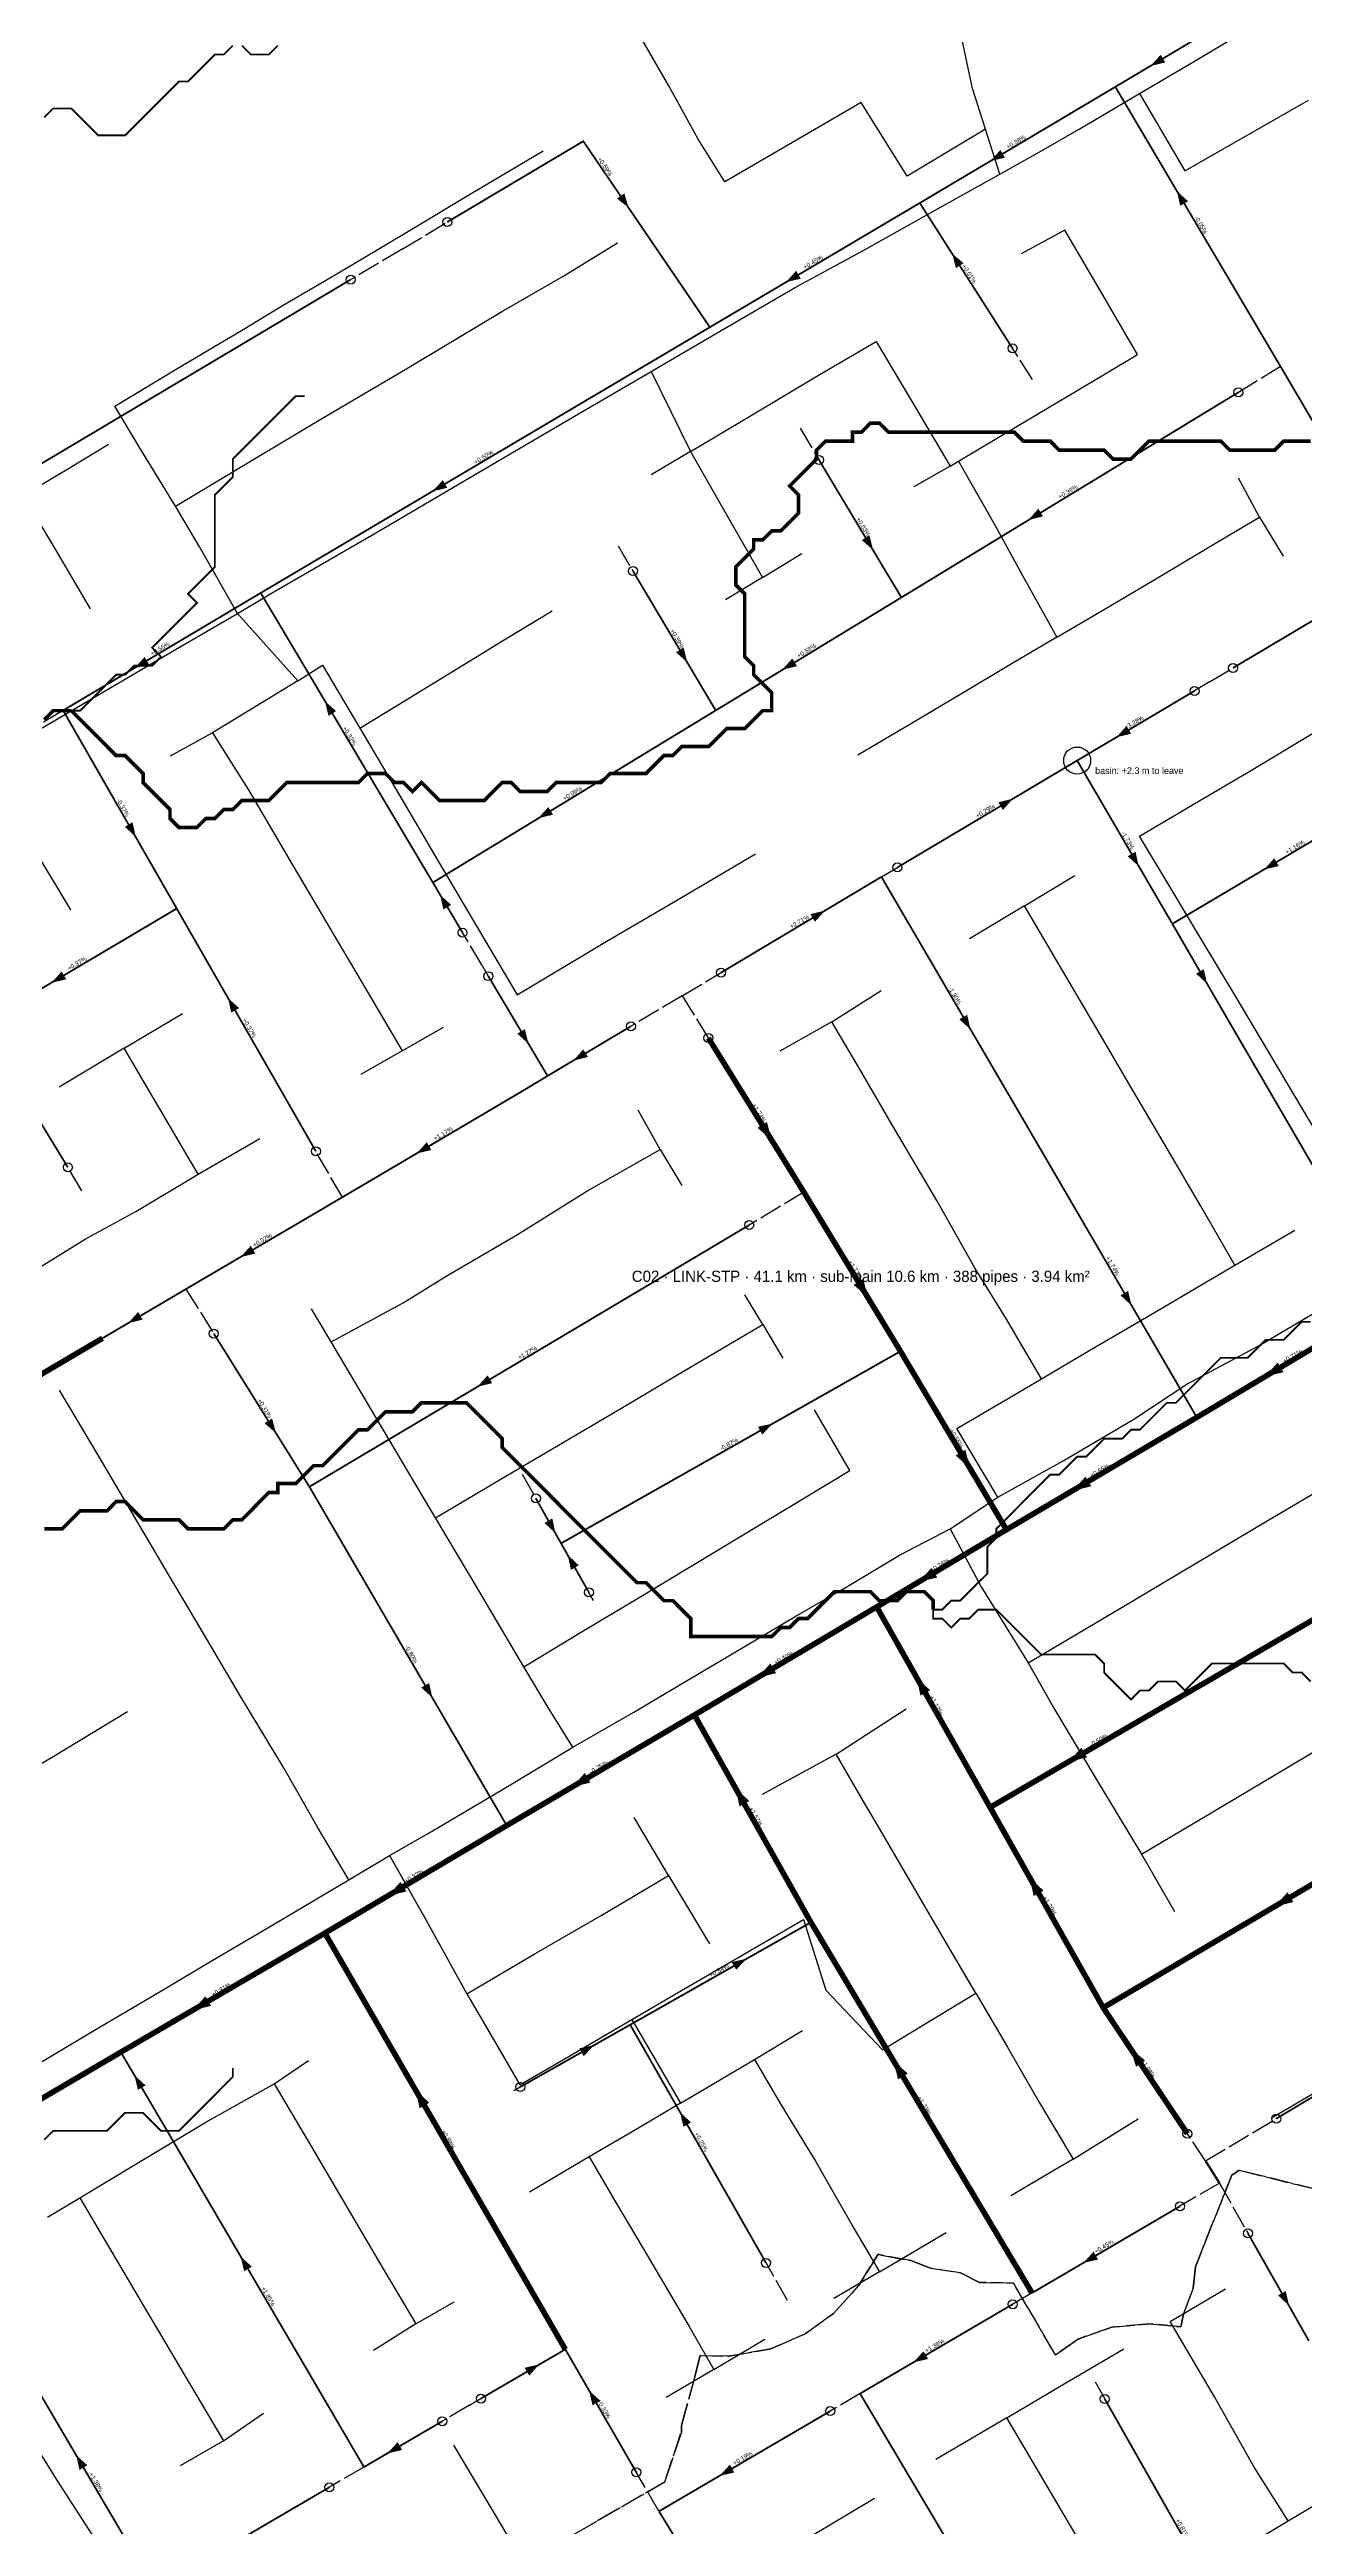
# Model space of a CAD drawing. Header units: metres. Extents: x 442821 to 452274, y 2561971 to 2571293.
# Drawn here: x 445674 to 446233, y 2566048 to 2567151 of the extents above; entities that cross this region are included whole.
import ezdxf
from ezdxf.enums import TextEntityAlignment as Align

# ---------------------------------------------------------------- set-up
doc = ezdxf.new("R2010")
doc.units = ezdxf.units.M
doc.header["$LTSCALE"] = 8
doc.linetypes.add('DASHDOT', pattern=[3.556, 2.54, -0.508, 0, -0.508])
doc.linetypes.add('DASHED', pattern=[1.524, 1.27, -0.254])
for name, color, linetype in [('A_ARROWS', 7, 'Continuous'), ('A_BASINS', 1, 'Continuous'), ('A_BUILT_2006', 252, 'Continuous'), ('A_CATCH_LABEL', 7, 'Continuous'), ('A_CATCHMENTS', 7, 'Continuous'), ('A_DROPPED', 1, 'Continuous'), ('A_GRADIENT', 8, 'Continuous'), ('A_HEAD_GAP', 8, 'Continuous'), ('A_HEADS', 8, 'Continuous'), ('A_STREAMS', 5, 'Continuous')]:
    doc.layers.add(name, color=color, linetype=linetype)

msp = doc.modelspace()

# ---------------------------------------------------------------- linework, layer by layer
at = {"layer": 'A_ARROWS', "color": 2}
for points in [[(446164.1, 2567143.3), (446168.6, 2567148.3), (446170.6, 2567144.9)], [(446092.7, 2567100.9), (446097.2, 2567105.9), (446099.2, 2567102.5)], [(445931.6, 2567080.2), (445926.4, 2567084.3), (445929.7, 2567086.6)], [(446175.8, 2567087.6), (446180.8, 2567083.1), (446177.3, 2567081.1)], [(446075.7, 2567059.8), (446080.8, 2567055.5), (446077.4, 2567053.3)], [(446001.7, 2567047.1), (446006.2, 2567052.1), (446008.3, 2567048.6)], [(445844.3, 2566954), (445848.8, 2566958.9), (445850.8, 2566955.5)], [(446109.7, 2566941.2), (446114.1, 2566946.2), (446116.2, 2566942.8)], [(446040.5, 2566927.8), (446035.5, 2566932.2), (446038.9, 2566934.3)], [(445957.7, 2566877.8), (445952.7, 2566882.3), (445956.1, 2566884.4)], [(445711.5, 2566875.2), (445716, 2566880.2), (445718, 2566876.8)], [(446000, 2566874.5), (446004.5, 2566879.5), (446006.6, 2566876.1)], [(445796.3, 2566860.5), (445801.3, 2566856.1), (445797.9, 2566854)], [(446148.9, 2566844.5), (446153.4, 2566849.5), (446155.4, 2566846)], [(446102.8, 2566817.1), (446098.3, 2566812.1), (446096.3, 2566815.5)], [(445712.1, 2566800), (445707.2, 2566804.6), (445710.6, 2566806.6)], [(445891.3, 2566808.4), (445895.8, 2566813.4), (445897.9, 2566810)], [(446158.8, 2566787), (446153.9, 2566791.5), (446157.4, 2566793.5)], [(446214.7, 2566785.6), (446219.2, 2566790.6), (446221.2, 2566787.1)], [(445847.6, 2566774.3), (445852.6, 2566769.8), (445849.1, 2566767.8)], [(446019.1, 2566767.3), (446014.6, 2566762.3), (446012.6, 2566765.7)], [(445674.6, 2566735.2), (445679, 2566740.2), (445681.1, 2566736.7)], [(446189.3, 2566734.7), (446184.4, 2566739.2), (446187.8, 2566741.2)], [(445753.1, 2566728.4), (445758.1, 2566723.9), (445754.6, 2566721.9)], [(446083.9, 2566714.4), (446078.9, 2566718.9), (446082.4, 2566720.9)], [(445887, 2566708), (445882, 2566712.5), (445885.4, 2566714.5)], [(445906.9, 2566700.5), (445911.4, 2566705.5), (445913.5, 2566702.1)], [(445995.3, 2566665.1), (445989, 2566670.6), (445993.2, 2566673.2)], [(445837.2, 2566659.2), (445841.7, 2566664.2), (445843.7, 2566660.7)], [(445758.8, 2566613.1), (445763.3, 2566618.1), (445765.3, 2566614.6)], [(446038.1, 2566595.2), (446031.8, 2566600.7), (446036.1, 2566603.3)], [(446155.6, 2566591.5), (446150.7, 2566596), (446154.1, 2566598)], [(445708.6, 2566583.6), (445713.1, 2566588.6), (445715.1, 2566585.2)], [(446215.1, 2566559.8), (446220.7, 2566566.1), (446223.3, 2566561.8)], [(445864.3, 2566555.4), (445868.8, 2566560.4), (445870.8, 2566556.9)], [(445774.5, 2566534.7), (445769.4, 2566539.1), (445772.8, 2566541.2)], [(445995.7, 2566538.9), (445991.1, 2566534), (445989.2, 2566537.5)], [(446083.6, 2566519.1), (446077.3, 2566524.7), (446081.6, 2566527.3)], [(446129.5, 2566509.1), (446135.1, 2566515.3), (446137.7, 2566511)], [(445899, 2566490.1), (445894.1, 2566494.7), (445897.6, 2566496.7)], [(445904.5, 2566480.4), (445909.4, 2566475.8), (445905.9, 2566473.8)], [(446060.9, 2566468.5), (446066.5, 2566474.7), (446069.1, 2566470.4)], [(445989.1, 2566425.9), (445994.7, 2566432.1), (445997.3, 2566427.8)], [(445844.2, 2566416.9), (445839.2, 2566421.4), (445842.7, 2566423.4)], [(446059.8, 2566425.9), (446065.9, 2566420.2), (446061.6, 2566417.8)], [(446127.6, 2566388.4), (446133.3, 2566394.6), (446135.8, 2566390.3)], [(445906.5, 2566377.2), (445912.1, 2566383.4), (445914.6, 2566379.1)], [(445979.2, 2566376.7), (445985.3, 2566370.9), (445981, 2566368.5)], [(445824.4, 2566328.7), (445830, 2566334.9), (445832.6, 2566330.6)], [(446110.3, 2566336.7), (446116.4, 2566331), (446112, 2566328.6)], [(446219.5, 2566324), (446225.1, 2566330.3), (446227.7, 2566325.9)], [(445984.1, 2566300.7), (445979.5, 2566295.8), (445977.5, 2566299.2)], [(445737.5, 2566277.8), (445743.1, 2566284), (445745.6, 2566279.7)], [(445916.2, 2566262.2), (445911.6, 2566257.3), (445909.6, 2566260.8)], [(446049.6, 2566255.2), (446055.9, 2566249.6), (446051.6, 2566247)], [(446155.2, 2566260.6), (446161.7, 2566255.4), (446157.6, 2566252.6)], [(445711.5, 2566248.8), (445716.4, 2566244.3), (445713, 2566242.3)], [(445836.6, 2566242.3), (445842.8, 2566236.6), (445838.5, 2566234.1)], [(445954.5, 2566232.4), (445959.4, 2566227.8), (445956, 2566225.9)], [(445758.8, 2566168.1), (445763.8, 2566163.6), (445760.3, 2566161.6)], [(446134.2, 2566165.3), (446138.7, 2566170.3), (446140.7, 2566166.8)], [(445891.8, 2566120.1), (445887.3, 2566115.1), (445885.3, 2566118.6)], [(445914, 2566108.4), (445919, 2566103.9), (445915.5, 2566101.9)], [(445685.5, 2566079.7), (445690.5, 2566075.2), (445687, 2566073.1)], [(445824.2, 2566080.5), (445828.7, 2566085.5), (445830.7, 2566082)]]:
    msp.add_solid(points, dxfattribs=at)
at = {"layer": 'A_ARROWS', "color": 1}
for points in [[(446225.8, 2566146.2), (446220.9, 2566150.8), (446224.3, 2566152.8)], [(446058.4, 2566121), (446062.9, 2566125.9), (446065, 2566122.5)], [(445972.2, 2566070.5), (445976.7, 2566075.5), (445978.7, 2566072)]]:
    msp.add_solid(points, dxfattribs=at)
at = {"layer": 'A_BASINS', "color": 1}
msp.add_circle((446131.4, 2566834.1), 6, dxfattribs=at)
at = {"layer": 'A_BUILT_2006', "color": 252}
for points in [[(446084.8, 2567133.3), (446076.1, 2567173.9)], [(445949.5, 2567134.5), (445934.6, 2567160.1)], [(446182.9, 2567145), (446203.8, 2567157.4)], [(446159.1, 2567131), (446182.9, 2567145)], [(445962.5, 2567110.7), (445949.5, 2567134.5)], [(446035.2, 2567127), (446004.6, 2567109.2)], [(446055.7, 2567094.3), (446035.2, 2567127)], [(446090.5, 2567115.2), (446084.8, 2567133.3)], [(446132.3, 2567115.2), (446159.1, 2567131)], [(446159.1, 2567131), (446179.4, 2567096.6)], [(446205.6, 2567111.6), (446234.4, 2567128.1)], [(446090.5, 2567115.2), (446055.7, 2567094.3)], [(446096.9, 2567095.2), (446090.5, 2567115.2)], [(446114.2, 2567104.8), (446132.3, 2567115.2)], [(445862.2, 2567086.9), (445893.5, 2567105.5)], [(445974.5, 2567091.7), (445962.5, 2567110.7)], [(446004.6, 2567109.2), (445974.5, 2567091.7)], [(446096.9, 2567095.2), (446114.2, 2567104.8)], [(446179.4, 2567096.6), (446205.6, 2567111.6)], [(446069.5, 2567079.9), (446096.9, 2567095.2)], [(445833.6, 2567069.8), (445862.2, 2567086.9)], [(445802.4, 2567051.2), (445833.6, 2567069.8)], [(446036.6, 2567061.5), (446069.5, 2567079.9)], [(446125.9, 2567070.2), (446106.4, 2567059.7)], [(446139.8, 2567046.5), (446125.9, 2567070.2)], [(445902.7, 2567049.9), (445926.7, 2567064.5)], [(446005.5, 2567044.6), (446036.6, 2567061.5)], [(445777.7, 2567036.8), (445802.4, 2567051.2)], [(445875.4, 2567034.1), (445902.7, 2567049.9)], [(445759.2, 2567025.5), (445777.7, 2567036.8)], [(445971.1, 2567024.5), (446005.5, 2567044.6)], [(446158.3, 2567014.9), (446139.8, 2567046.5)], [(445732.3, 2567009.6), (445759.2, 2567025.5)], [(445851.7, 2567019.9), (445875.4, 2567034.1)], [(445830.6, 2567007.3), (445851.7, 2567019.9)], [(445941.7, 2567007.3), (445971.1, 2567024.5)], [(446014.7, 2567004.7), (446041.8, 2567020.7)], [(446041.8, 2567020.7), (446057.6, 2566994.2)], [(446131.7, 2566999), (446158.3, 2567014.9)], [(445702.7, 2566991.9), (445732.3, 2567009.6)], [(445796, 2566987), (445830.6, 2567007.3)], [(445909.3, 2566988.4), (445941.7, 2567007.3)], [(445941.7, 2567007.3), (445959.1, 2566971.6)], [(445986.6, 2566988), (446014.7, 2567004.7)], [(446057.6, 2566994.2), (446074.8, 2566965.2)], [(446104.7, 2566983), (446131.7, 2566999)], [(445713.5, 2566973.8), (445702.7, 2566991.9)], [(445767.6, 2566970), (445796, 2566987)], [(445883.5, 2566973.3), (445909.3, 2566988.4)], [(445959.1, 2566971.6), (445986.6, 2566988)], [(446078.6, 2566967.4), (446104.7, 2566983)], [(445683.5, 2566965), (445699.9, 2566974.9)], [(445729.7, 2566947.4), (445713.5, 2566973.8)], [(445729.7, 2566947.4), (445767.6, 2566970)], [(445851, 2566954.3), (445883.5, 2566973.3)], [(445959.1, 2566971.6), (445941.6, 2566961.3)], [(445959.1, 2566971.6), (445974.3, 2566945.1)], [(445661.9, 2566952.1), (445683.5, 2566965)], [(446074.8, 2566965.2), (446058.7, 2566955.9)], [(446074.8, 2566965.2), (446078.6, 2566967.4)], [(446078.6, 2566967.4), (446095, 2566938.4)], [(446212.6, 2566942.4), (446203.3, 2566959.8)], [(445661.9, 2566952.1), (445676.7, 2566927.2)], [(445820, 2566936.1), (445851, 2566954.3)], [(445740.3, 2566929.6), (445729.7, 2566947.4)], [(445974.3, 2566945.1), (445991.2, 2566915.6)], [(446095, 2566938.4), (446107.1, 2566916.5)], [(446193.8, 2566931.3), (446212.6, 2566942.4)], [(446212.6, 2566942.4), (446223.2, 2566925.1)], [(445676.7, 2566927.2), (445691.8, 2566901.7)], [(445757.4, 2566899.6), (445740.3, 2566929.6)], [(445788.7, 2566917.9), (445820, 2566936.1)], [(445991.2, 2566915.6), (446008.8, 2566926.3)], [(446170.4, 2566917.4), (446193.8, 2566931.3)], [(445772.5, 2566908.6), (445788.7, 2566917.9)], [(445991.2, 2566915.6), (445974.7, 2566905.6)], [(446107.1, 2566916.5), (446122.4, 2566889)], [(446145.6, 2566902.7), (446170.4, 2566917.4)], [(445757.4, 2566899.6), (445772.5, 2566908.6)], [(445731.6, 2566884.5), (445757.4, 2566899.6)], [(445757.4, 2566899.6), (445784.3, 2566869.6)], [(445875.4, 2566887.4), (445897.6, 2566900.8)], [(446122.4, 2566889), (446145.6, 2566902.7)], [(445700.2, 2566866.1), (445731.6, 2566884.5)], [(445844.7, 2566868.5), (445875.4, 2566887.4)], [(446122.4, 2566889), (446102.5, 2566877.3)], [(445784.3, 2566869.6), (445795.3, 2566876.6)], [(445795.3, 2566876.6), (445811.9, 2566848.5)], [(446102.5, 2566877.3), (446080.6, 2566864.2)], [(445669.6, 2566848.2), (445700.2, 2566866.1)], [(445784.3, 2566869.6), (445746.2, 2566846.4)], [(445811.9, 2566848.5), (445844.7, 2566868.5)], [(446080.6, 2566864.2), (446056.9, 2566850.2)], [(446056.9, 2566850.2), (446033.7, 2566836.5)], [(445746.2, 2566846.4), (445727.4, 2566836)], [(445746.2, 2566846.4), (445762.4, 2566820.7)], [(445811.9, 2566848.5), (445829.7, 2566818.4)], [(446207.5, 2566828.9), (446237.7, 2566847)], [(446183.5, 2566814.8), (446207.5, 2566828.9)], [(445762.4, 2566820.7), (445780.6, 2566789.9)], [(445829.7, 2566818.4), (445847.2, 2566788.6)], [(446159.2, 2566800.5), (446183.5, 2566814.8)], [(446172.8, 2566777.7), (446159.2, 2566800.5)], [(445669.8, 2566789.6), (445683, 2566767.7)], [(445780.6, 2566789.9), (445798.5, 2566759.5)], [(445847.2, 2566788.6), (445867.5, 2566754.1)], [(445955.2, 2566773.1), (445988.1, 2566792.5)], [(446107.9, 2566769.4), (446130.3, 2566782.9)], [(445920.8, 2566753.1), (445955.2, 2566773.1)], [(446186, 2566755.6), (446172.8, 2566777.7)], [(446107.9, 2566769.4), (446083.5, 2566754.7)], [(446124.9, 2566740.6), (446107.9, 2566769.4)], [(445798.5, 2566759.5), (445814, 2566733.3)], [(445867.5, 2566754.1), (445881.9, 2566729.8)], [(445881.9, 2566729.8), (445920.8, 2566753.1)], [(446202.2, 2566728.7), (446186, 2566755.6)], [(446141.6, 2566712.2), (446124.9, 2566740.6)], [(445814, 2566733.3), (445830.7, 2566704.9)], [(446022.1, 2566717.8), (446044.1, 2566731.7)], [(446221.6, 2566696.2), (446202.2, 2566728.7)], [(445706.9, 2566706), (445732.8, 2566721.5)], [(446022.1, 2566717.8), (445998.9, 2566704.7)], [(446035.2, 2566695.6), (446022.1, 2566717.8)], [(445706.9, 2566706), (445678, 2566688.7)], [(445720, 2566683.8), (445706.9, 2566706)], [(445830.7, 2566704.9), (445849.1, 2566715.4)], [(446156.5, 2566686.8), (446141.6, 2566712.2)], [(445830.7, 2566704.9), (445812.3, 2566694.3)], [(446048.6, 2566672.7), (446035.2, 2566695.6)], [(446238.7, 2566667.3), (446221.6, 2566696.2)], [(445739.8, 2566649.9), (445720, 2566683.8)], [(446171.6, 2566661.1), (446156.5, 2566686.8)], [(445945.6, 2566660.9), (445935.8, 2566678.4)], [(446068.9, 2566638.3), (446048.6, 2566672.7)], [(445739.8, 2566649.9), (445767.3, 2566665.9)], [(445913, 2566642.4), (445945.6, 2566660.9)], [(445945.6, 2566660.9), (445955.3, 2566644.9)], [(446186.5, 2566635.7), (446171.6, 2566661.1)], [(445712.1, 2566633.3), (445739.8, 2566649.9)], [(445882.1, 2566623.1), (445913, 2566642.4)], [(445689.2, 2566620.9), (445712.1, 2566633.3)], [(446086, 2566607.9), (446068.9, 2566638.3)], [(446201.7, 2566609.5), (446186.5, 2566635.7)], [(445656.7, 2566600.7), (445689.2, 2566620.9)], [(445850.3, 2566604.6), (445882.1, 2566623.1)], [(446201.7, 2566609.5), (446228.3, 2566625.1)], [(446099.5, 2566586.2), (446086, 2566607.9)], [(446184.7, 2566599.5), (446201.7, 2566609.5)], [(445831.2, 2566592.7), (445850.3, 2566604.6)], [(445991.4, 2566583.1), (445983.3, 2566596.2)], [(446164.1, 2566587.4), (446184.7, 2566599.5)], [(445799.1, 2566575.3), (445790.4, 2566590)], [(445799.1, 2566575.3), (445831.2, 2566592.7)], [(446115.5, 2566558.9), (446099.5, 2566586.2)], [(446136.3, 2566571.1), (446164.1, 2566587.4)], [(446212.7, 2566573.8), (446244.9, 2566592.8)], [(445816.8, 2566545.5), (445799.1, 2566575.3)], [(445952.4, 2566560.1), (445976.2, 2566574.2)], [(445976.2, 2566574.2), (445991.4, 2566583.1)], [(445991.4, 2566583.1), (446000.3, 2566568.1)], [(446180.3, 2566556.4), (446212.7, 2566573.8)], [(446115.5, 2566558.9), (446136.3, 2566571.1)], [(445695.7, 2566524.1), (445678.1, 2566553.8)], [(445928.1, 2566545.7), (445952.4, 2566560.1)], [(446097.9, 2566548.5), (446115.5, 2566558.9)], [(446156.6, 2566540.9), (446180.3, 2566556.4)], [(445830.9, 2566521.7), (445816.8, 2566545.5)], [(445900.3, 2566529.3), (445928.1, 2566545.7)], [(446030.2, 2566518), (446014.4, 2566545.1)], [(446077.8, 2566536.7), (446097.9, 2566548.5)], [(446125.1, 2566522.4), (446156.6, 2566540.9)], [(445871.9, 2566512.5), (445900.3, 2566529.3)], [(446096, 2566506.1), (446077.8, 2566536.7)], [(445711.1, 2566498.1), (445695.7, 2566524.1)], [(445845.6, 2566496.9), (445830.9, 2566521.7)], [(446002.8, 2566501.5), (446030.2, 2566518)], [(446096, 2566506.1), (446125.1, 2566522.4)], [(445845.6, 2566496.9), (445871.9, 2566512.5)], [(446216, 2566495.6), (446246.7, 2566513.8)], [(445726.6, 2566471.8), (445711.1, 2566498.1)], [(445864.8, 2566464.6), (445845.6, 2566496.9)], [(445971, 2566482.4), (446002.8, 2566501.5)], [(446074.8, 2566492.1), (446096, 2566506.1)], [(446052.2, 2566480.3), (446074.8, 2566492.1)], [(446074.8, 2566492.1), (446088.7, 2566466.3)], [(446183.4, 2566476.2), (446216, 2566495.6)], [(445937.8, 2566462.4), (445971, 2566482.4)], [(446026.3, 2566464.8), (446052.2, 2566480.3)], [(446156.9, 2566460.5), (446183.4, 2566476.2)], [(445738.8, 2566451.2), (445726.6, 2566471.8)], [(445884.9, 2566430.7), (445864.8, 2566464.6)], [(446005.8, 2566453), (446026.3, 2566464.8)], [(446088.7, 2566466.3), (446109.6, 2566432.4)], [(445910.2, 2566445.9), (445937.8, 2566462.4)], [(445984.3, 2566440.3), (446005.8, 2566453)], [(446134.6, 2566447.2), (446156.9, 2566460.5)], [(445758.8, 2566417.3), (445738.8, 2566451.2)], [(445884.9, 2566430.7), (445910.2, 2566445.9)], [(446109.6, 2566432.4), (446134.6, 2566447.2)], [(445896.2, 2566411.8), (445884.9, 2566430.7)], [(445959.2, 2566425.4), (445984.3, 2566440.3)], [(446109.6, 2566432.4), (446121.4, 2566411.5)], [(445933.9, 2566410.5), (445959.2, 2566425.4)], [(445675.2, 2566390.7), (445708.4, 2566410.7)], [(445778.2, 2566385.4), (445758.8, 2566417.3)], [(445906.7, 2566394.9), (445896.2, 2566411.8)], [(445906.7, 2566394.9), (445933.9, 2566410.5)], [(446024, 2566391.8), (446055.3, 2566412)], [(446121.4, 2566411.5), (446139.7, 2566380.9)], [(446220.1, 2566382.9), (446253.5, 2566402.8)], [(445642, 2566371.1), (445675.2, 2566390.7)], [(445875.4, 2566376.1), (445906.7, 2566394.9)], [(446024, 2566391.8), (445991.1, 2566373.8)], [(446035.1, 2566372.7), (446024, 2566391.8)], [(445792.8, 2566359.6), (445778.2, 2566385.4)], [(445842, 2566356.3), (445875.4, 2566376.1)], [(446139.7, 2566380.9), (446160, 2566347.2)], [(446191.9, 2566366.1), (446220.1, 2566382.9)], [(445949.4, 2566337.8), (445934, 2566363.5)], [(446044.8, 2566356.2), (446035.1, 2566372.7)], [(446160, 2566347.2), (446191.9, 2566366.1)], [(445806.9, 2566335.8), (445792.8, 2566359.6)], [(445825.1, 2566346.6), (445842, 2566356.3)], [(446059, 2566331.9), (446044.8, 2566356.2)], [(445806.9, 2566335.8), (445825.1, 2566346.6)], [(445825.1, 2566346.6), (445840.8, 2566318.9)], [(446160, 2566347.2), (446174.8, 2566321.7)], [(445775.6, 2566317.3), (445806.9, 2566335.8)], [(445919.4, 2566320), (445949.4, 2566337.8)], [(445949.4, 2566337.8), (445967.6, 2566307.3)], [(446070.4, 2566312.4), (446059, 2566331.9)], [(445890.2, 2566303.1), (445919.4, 2566320)], [(445745.3, 2566299.4), (445775.6, 2566317.3)], [(445840.8, 2566318.9), (445859.5, 2566285.1)], [(445984.3, 2566303.5), (446009.5, 2566318.1)], [(446009.5, 2566318.1), (446019.5, 2566286.7)], [(446086.3, 2566285.4), (446070.4, 2566312.4)], [(445718.1, 2566283.3), (445745.3, 2566299.4)], [(445859.5, 2566285.1), (445890.2, 2566303.1)], [(445962.3, 2566290.7), (445984.3, 2566303.5)], [(445933, 2566273.6), (445962.3, 2566290.7)], [(446019.5, 2566286.7), (446044.7, 2566260.2)], [(445694.4, 2566269.4), (445718.1, 2566283.3)], [(445859.5, 2566285.1), (445870.8, 2566265.7)], [(446061.5, 2566270.4), (446086.3, 2566285.4)], [(446086.3, 2566285.4), (446100.4, 2566261.3)], [(445670.4, 2566255), (445694.4, 2566269.4)], [(445870.8, 2566265.7), (445883.1, 2566244.6)], [(445904.4, 2566256.8), (445933, 2566273.6)], [(445933, 2566273.6), (445944, 2566254.8)], [(445987.6, 2566255.9), (446009.1, 2566268.7)], [(446044.7, 2566260.2), (446061.5, 2566270.4)], [(445773.7, 2566245), (445789, 2566255.4)], [(445883.1, 2566244.6), (445904.4, 2566256.8)], [(445944, 2566254.8), (445954.7, 2566236.4)], [(445954.7, 2566236.4), (445987.6, 2566255.9)], [(445987.6, 2566255.9), (445999.9, 2566235.1)], [(446100.4, 2566261.3), (446114.6, 2566236.5)], [(445743.2, 2566227.9), (445773.7, 2566245)], [(445773.7, 2566245), (445788.4, 2566220.2)], [(446251.6, 2566249.5), (446218.3, 2566229.9)], [(445954.7, 2566236.4), (445933.2, 2566223.7)], [(445999.9, 2566235.1), (446014.8, 2566210.5)], [(446114.6, 2566236.5), (446129.6, 2566211.4)], [(445713.3, 2566210), (445743.2, 2566227.9)], [(445788.4, 2566220.2), (445803.9, 2566193.9)], [(445933.2, 2566223.7), (445914, 2566212.5)], [(446129.6, 2566211.4), (446158.5, 2566229.4)], [(445687.1, 2566194.2), (445713.3, 2566210)], [(445914, 2566212.5), (445887.5, 2566196.7)], [(445914, 2566212.5), (445926.4, 2566191.5)], [(446014.8, 2566210.5), (446032.1, 2566180.4)], [(446129.6, 2566211.4), (446101.9, 2566195.2)], [(445672.7, 2566185.6), (445687.1, 2566194.2)], [(445687.1, 2566194.2), (445702.9, 2566167.6)], [(445803.9, 2566193.9), (445819.9, 2566166.7)], [(445926.4, 2566191.5), (445940.4, 2566167.7)], [(446032.1, 2566180.4), (446043.4, 2566161.3)], [(446043.4, 2566161.3), (446073, 2566178.8)], [(445702.9, 2566167.6), (445720.3, 2566138.2)], [(445819.9, 2566166.7), (445836.8, 2566138.1)], [(445940.4, 2566167.7), (445958.5, 2566136.9)], [(446043.4, 2566161.3), (446023, 2566149.4)], [(445836.8, 2566138.1), (445853.9, 2566147.9)], [(446172.8, 2566139.2), (446197.5, 2566153.8)], [(445720.3, 2566138.2), (445736.4, 2566110.9)], [(445836.8, 2566138.1), (445817.9, 2566126.3)], [(445958.5, 2566136.9), (445969.6, 2566117.9)], [(446192.6, 2566105.6), (446172.8, 2566139.2)], [(445969.6, 2566117.9), (445992.3, 2566131.3)], [(446123.8, 2566110.4), (446152.2, 2566127.1)], [(445736.4, 2566110.9), (445751.1, 2566086.1)], [(445969.6, 2566117.9), (445948.3, 2566105.4)], [(446100, 2566096.3), (446123.8, 2566110.4)], [(445655.9, 2566102.4), (445676.6, 2566069)], [(446210.3, 2566074.4), (446192.6, 2566105.6)], [(445751.1, 2566086.1), (445768.9, 2566098.4)], [(446100, 2566096.3), (446068.4, 2566077.7)], [(446113.1, 2566074.2), (446100, 2566096.3)], [(445751.1, 2566086.1), (445731.9, 2566074.9)], [(445871.2, 2566054.8), (445853.8, 2566084.1)], [(445676.6, 2566069), (445698.4, 2566035.1)], [(446133.3, 2566039.9), (446113.1, 2566074.2)], [(446225.4, 2566050.4), (446210.3, 2566074.4)], [(446225.4, 2566050.4), (446251.6, 2566066)], [(445888.6, 2566025.5), (445871.2, 2566054.8)], [(446014.2, 2566044.5), (446041.1, 2566060.5)], [(446211, 2566041.9), (446225.4, 2566050.4)]]:
    msp.add_lwpolyline(points, dxfattribs=at)
at = {"layer": 'A_CATCHMENTS', "color": 2, "linetype": 'DASHED'}
msp.add_lwpolyline([(446250.9, 2566194.8), (446203.6, 2566206.5), (446200.3, 2566204.4), (446184.1, 2566163.6), (446183.1, 2566154), (446178.7, 2566142.5), (446177.6, 2566136.8), (446163.5, 2566138.2), (446146.8, 2566136.6), (446132.1, 2566131.5), (446121.7, 2566124.3), (446103, 2566156.3), (446087.9, 2566156.6), (446079.5, 2566160.9), (446066, 2566162.9), (446057.3, 2566166.3), (446044.3, 2566168.7), (446042.7, 2566169.2), (446034, 2566155), (446022.9, 2566142.8), (446010.2, 2566133.7), (445994.9, 2566127), (445976.3, 2566123.7), (445963.5, 2566124), (445961.1, 2566114.7), (445961.1, 2566114.5), (445955.1, 2566092.9), (445955.1, 2566090), (445947.7, 2566067.8), (445877, 2566026.9)], dxfattribs=at)
at = {"layer": 'A_CATCHMENTS', "color": 1, "linetype": 'DASHED'}
msp.add_lwpolyline([(445877, 2566026.9), (445947.7, 2566067.8), (445955.1, 2566090), (445955.1, 2566092.9), (445961.1, 2566114.5), (445961.1, 2566114.7), (445963.5, 2566124), (445976.3, 2566123.7), (445994.9, 2566127), (446010.2, 2566133.7), (446022.9, 2566142.8), (446034, 2566155), (446042.7, 2566169.2), (446044.3, 2566168.7), (446057.3, 2566166.3), (446066, 2566162.9), (446079.5, 2566160.9), (446087.9, 2566156.6), (446103, 2566156.3), (446121.7, 2566124.3), (446132.1, 2566131.5), (446146.8, 2566136.6), (446163.5, 2566138.2), (446177.6, 2566136.8), (446178.7, 2566142.5), (446183.1, 2566154), (446184.1, 2566163.6), (446200.3, 2566204.4), (446203.6, 2566206.5), (446250.9, 2566194.8)], dxfattribs=at)
at = {"layer": 'A_DROPPED', "color": 1, "const_width": 1}
msp.add_lwpolyline([(446188.6, 2566210.7), (446194.8, 2566200.8)], dxfattribs=at)
at = {"layer": 'A_HEAD_GAP', "color": 8, "linetype": 'DASHED'}
for points in [[(445830.7, 2567061.8), (445850.8, 2567073.8)], [(445830.7, 2567061.8), (445807.8, 2567048.2)], [(446111.5, 2567003.7), (446102.6, 2567017.6)], [(446222, 2567009.5), (446203.2, 2566998)], [(446008, 2566982), (446016.4, 2566967.9)], [(445926.9, 2566929.7), (445933.5, 2566918.5)], [(446190.6, 2566869.3), (446200.8, 2566875.3)], [(446190.6, 2566869.3), (446183.7, 2566865.1)], [(445679.7, 2566856.4), (445657.4, 2566843.1)], [(446044.2, 2566782.3), (446051.3, 2566786.5)], [(445866.3, 2566742.9), (445857.6, 2566757.5)], [(445866.3, 2566742.9), (445869.1, 2566738.1)], [(445955.4, 2566729.4), (445972.8, 2566739.7)], [(445955.4, 2566729.4), (445932.6, 2566715.8)], [(445955.4, 2566729.4), (445967.1, 2566710.6)], [(445688.1, 2566642.6), (445681.8, 2566653)], [(445804.1, 2566639.7), (445792.3, 2566660.1)], [(446009.7, 2566641.9), (445985.3, 2566627.3)], [(445734.4, 2566598.8), (445746.8, 2566579)], [(445884.2, 2566516.4), (445890.3, 2566505.6)], [(445916, 2566460.1), (445913.9, 2566463.8)], [(445880.5, 2566242), (445883.3, 2566243.6)], [(446188.6, 2566210.7), (446180.5, 2566222.8)], [(446188.6, 2566210.7), (446220.1, 2566229.5)], [(446194.8, 2566200.8), (446177.2, 2566190.5)], [(446194.8, 2566200.8), (446207.5, 2566178.4)], [(446002.3, 2566148.6), (445992.8, 2566165.3)], [(446111.3, 2566151.9), (446102.7, 2566146.9)], [(446139.4, 2566112.3), (446143.7, 2566104.7)], [(445860.7, 2566101.9), (445848.6, 2566094.8)], [(445860.7, 2566101.9), (445865.8, 2566104.9)], [(446034.7, 2566107.1), (446021.4, 2566099.3)], [(445813.7, 2566074.4), (445798.3, 2566065.4)], [(445945.1, 2566054.7), (445935, 2566072.1)]]:
    msp.add_lwpolyline(points, dxfattribs=at)
at = {"layer": 'A_HEADS', "color": 2}
for centre in [(445850.8, 2567073.8), (445807.8, 2567048.2), (446102.6, 2567017.6), (446203.2, 2566998), (446016.4, 2566967.9), (445933.5, 2566918.5), (446200.8, 2566875.3), (446183.7, 2566865.1), (446051.3, 2566786.5), (445857.6, 2566757.5), (445869.1, 2566738.1), (445972.8, 2566739.7), (445932.6, 2566715.8), (445967.1, 2566710.6), (445792.3, 2566660.1), (445681.8, 2566653), (445985.3, 2566627.3), (445746.8, 2566579), (445890.3, 2566505.6), (445913.9, 2566463.8), (445883.3, 2566243.6), (446220.1, 2566229.5), (446180.5, 2566222.8), (446177.2, 2566190.5), (445992.8, 2566165.3), (445865.8, 2566104.9), (445848.6, 2566094.8), (445798.3, 2566065.4), (445935, 2566072.1)]:
    msp.add_circle(centre, 2, dxfattribs=at)
at = {"layer": 'A_HEADS', "color": 1}
for centre in [(446207.5, 2566178.4), (446102.7, 2566146.9), (446021.4, 2566099.3), (446143.7, 2566104.7)]:
    msp.add_circle(centre, 2, dxfattribs=at)
at = {"layer": 'A_SECONDARY_HEADER', "color": 2, "const_width": 2.5}
for points in [[(445967.1, 2566710.6), (446009.7, 2566641.9)], [(446009.7, 2566641.9), (446052.7, 2566571.1)], [(445697.2, 2566576.9), (445635.2, 2566540.4)], [(446052.7, 2566571.1), (446099.9, 2566491.7)], [(446439.4, 2566569.5), (446191.1, 2566425.2)], [(446184.7, 2566541.7), (446099.9, 2566491.7)], [(446092.6, 2566368.1), (446042.1, 2566457.3)], [(446012.8, 2566316.9), (445960.9, 2566409.2)], [(446143, 2566278.9), (446092.6, 2566368.1)], [(445796.3, 2566312.1), (445705.4, 2566259.1)], [(445903.4, 2566126.8), (445796.3, 2566312.1)], [(446111.3, 2566151.9), (446012.8, 2566316.9)], [(446180.5, 2566222.8), (446143, 2566278.9)], [(445705.4, 2566259.1), (445612.3, 2566204.5)]]:
    msp.add_lwpolyline(points, dxfattribs=at)
at = {"layer": 'A_SECONDARY_HEADER', "color": 2, "linetype": 'DASHED', "const_width": 2.5}
for points in [[(446271.5, 2566593.5), (446184.7, 2566541.7)], [(446099.9, 2566491.7), (446042.1, 2566457.3)], [(446042.1, 2566457.3), (445960.9, 2566409.2)], [(445877.3, 2566360), (445796.3, 2566312.1)]]:
    msp.add_lwpolyline(points, dxfattribs=at)
at = {"layer": 'A_SECONDARY_HEADER', "color": 2, "linetype": 'DASHDOT', "const_width": 2.5}
for points in [[(446191.1, 2566425.2), (446092.6, 2566368.1)], [(445960.9, 2566409.2), (445877.3, 2566360)], [(446345.1, 2566398.1), (446143, 2566278.9)]]:
    msp.add_lwpolyline(points, dxfattribs=at)
at = {"layer": 'A_SECONDARY_MAIN', "color": 2, "const_width": 0.8}
for points in [[(446196.2, 2567162.4), (446148.4, 2567134)], [(445850.8, 2567073.8), (445911.4, 2567109.8), (445967.8, 2567027)], [(445767.7, 2566908.7), (445679.7, 2566856.4)], [(446053.1, 2566906.7), (445970.4, 2566856.4)], [(446183.7, 2566865.1), (446131.4, 2566834.1)], [(446284.7, 2566827.1), (446173.8, 2566761.4)], [(445869.1, 2566738.1), (445895.5, 2566693.7)], [(445681.8, 2566653), (445643.1, 2566716.6)], [(446196.3, 2566722.6), (446271.5, 2566593.5)], [(445895.5, 2566693.7), (445885.7, 2566687.8), (445874.7, 2566681.3), (445804.1, 2566639.7)], [(446107, 2566674.9), (446184.7, 2566541.7)], [(445913.9, 2566463.8), (445901.5, 2566485.6)], [(445932.3, 2566271.3), (446012.8, 2566316.9)], [(445813.7, 2566074.4), (445725.6, 2566224.8)], [(445865.8, 2566104.9), (445903.4, 2566126.8)], [(445720.6, 2566020), (445665.5, 2566113.7)]]:
    msp.add_lwpolyline(points, dxfattribs=at)
at = {"layer": 'A_SECONDARY_MAIN', "color": 2, "linetype": 'DASHED', "const_width": 0.8}
for points in [[(446148.4, 2567134), (446061.3, 2567082.3)], [(446222, 2567009.5), (446148.4, 2567134)], [(446061.3, 2567082.3), (445967.8, 2567027)], [(446102.6, 2567017.6), (446061.3, 2567082.3)], [(445967.8, 2567027), (445767.7, 2566908.7)], [(446275.1, 2566919.4), (446222, 2567009.5)], [(446016.4, 2566967.9), (446053.1, 2566906.7)], [(445933.5, 2566918.5), (445970.4, 2566856.4)], [(445844.4, 2566779.8), (445767.7, 2566908.7)], [(445970.4, 2566856.4), (445844.4, 2566779.8)], [(445730.3, 2566768.2), (445643.1, 2566716.6)], [(445804.1, 2566639.7), (445734.4, 2566598.8)], [(445890.3, 2566505.6), (445901.5, 2566485.6)], [(445992.8, 2566165.3), (445932.3, 2566271.3)]]:
    msp.add_lwpolyline(points, dxfattribs=at)
at = {"layer": 'A_SECONDARY_MAIN', "color": 2, "linetype": 'DASHDOT', "const_width": 0.8}
for points in [[(445679.7, 2566856.4), (445730.3, 2566768.2)], [(446131.4, 2566834.1), (446173.8, 2566761.4)], [(446044.2, 2566782.3), (446107, 2566674.9)], [(446173.8, 2566761.4), (446196.3, 2566722.6)], [(445734.4, 2566598.8), (445697.2, 2566576.9)], [(445901.5, 2566485.6), (446052.7, 2566571.1)], [(445789.4, 2566510.8), (445877.3, 2566360)], [(445883.3, 2566243.6), (445932.3, 2566271.3)], [(445725.6, 2566224.8), (445705.4, 2566259.1)]]:
    msp.add_lwpolyline(points, dxfattribs=at)
at = {"layer": 'A_SECONDARY_MAIN', "color": 1, "const_width": 0.8}
for points in [[(446207.5, 2566178.4), (446234.6, 2566130.6)], [(446034.7, 2566107.1), (446133, 2565941.4)], [(446143.7, 2566104.7), (446210, 2565987.9)], [(445945.1, 2566054.7), (446014.8, 2565941.5)]]:
    msp.add_lwpolyline(points, dxfattribs=at)
at = {"layer": 'A_SECONDARY_MAIN_BRANCH', "color": 2, "const_width": 0.8}
for points in [[(445807.8, 2567048.2), (445436.1, 2566827.2), (445201.2, 2566933.1)], [(446200.8, 2566875.3), (446275.1, 2566919.4)], [(445972.8, 2566739.7), (446044.2, 2566782.3)], [(445857.6, 2566757.5), (445844.4, 2566779.8)], [(445932.6, 2566715.8), (445895.5, 2566693.7)], [(445985.3, 2566627.3), (445789.4, 2566510.8)], [(446220.1, 2566229.5), (446294.4, 2566273.9)], [(445848.6, 2566094.8), (445813.7, 2566074.4)], [(445798.3, 2566065.4), (445720.6, 2566020)]]:
    msp.add_lwpolyline(points, dxfattribs=at)
at = {"layer": 'A_SECONDARY_MAIN_BRANCH', "color": 2, "linetype": 'DASHED', "const_width": 0.8}
for points in [[(446203.2, 2566998), (446053.1, 2566906.7)], [(446051.3, 2566786.5), (446131.4, 2566834.1)], [(445792.3, 2566660.1), (445730.3, 2566768.2)], [(445746.8, 2566579), (445789.4, 2566510.8)], [(446177.2, 2566190.5), (446111.3, 2566151.9)], [(445935, 2566072.1), (445903.4, 2566126.8)]]:
    msp.add_lwpolyline(points, dxfattribs=at)
at = {"layer": 'A_SECONDARY_MAIN_BRANCH', "color": 1, "const_width": 0.8}
msp.add_lwpolyline([(446102.7, 2566146.9), (446034.7, 2566107.1)], dxfattribs=at)
at = {"layer": 'A_SECONDARY_MAIN_BRANCH', "color": 1, "linetype": 'DASHED', "const_width": 0.8}
msp.add_lwpolyline([(446021.4, 2566099.3), (445945.1, 2566054.7)], dxfattribs=at)
at = {"layer": 'A_STREAMS', "color": 5}
for points, const_width in [([(445755.3, 2567152.4), (445751.3, 2567148.4), (445747.3, 2567148.4), (445743.3, 2567144.4), (445739.3, 2567140.4), (445735.3, 2567136.4), (445731.3, 2567136.4), (445727.3, 2567132.4), (445723.3, 2567128.4), (445719.3, 2567124.4), (445715.3, 2567120.4), (445711.3, 2567116.4), (445707.3, 2567112.4), (445703.3, 2567112.4), (445699.3, 2567112.4), (445695.3, 2567112.4), (445691.3, 2567116.4), (445687.3, 2567120.4), (445683.3, 2567124.4), (445679.3, 2567124.4), (445675.3, 2567124.4), (445671.3, 2567120.4)], 0.8), ([(445775.3, 2567152.4), (445771.3, 2567148.4), (445767.3, 2567148.4), (445763.3, 2567148.4), (445759.3, 2567152.4)], 0.8), ([(445787.3, 2566996.3), (445783.3, 2566996.3), (445779.3, 2566992.3), (445775.3, 2566988.3), (445771.3, 2566984.3), (445767.3, 2566980.3), (445763.3, 2566976.3), (445759.3, 2566972.3), (445755.3, 2566968.3), (445755.3, 2566964.3), (445755.3, 2566960.3), (445751.3, 2566956.3), (445747.3, 2566952.3), (445747.3, 2566948.3), (445747.3, 2566944.3), (445747.3, 2566940.3), (445747.3, 2566936.3), (445747.3, 2566932.3), (445747.3, 2566928.3), (445747.3, 2566924.3), (445747.3, 2566920.3), (445743.3, 2566916.3), (445739.3, 2566912.3), (445735.3, 2566908.3), (445739.3, 2566904.3), (445735.3, 2566900.3), (445731.3, 2566896.3), (445727.3, 2566892.3), (445723.3, 2566888.3), (445719.3, 2566884.3), (445723.3, 2566880.3), (445719.3, 2566876.3), (445715.3, 2566876.3), (445711.3, 2566876.3), (445707.3, 2566872.3), (445703.3, 2566872.3), (445699.3, 2566868.3), (445695.3, 2566864.3), (445691.3, 2566860.3), (445687.3, 2566856.3), (445683.3, 2566856.3)], 0.8), ([(446235.4, 2566976.3), (446231.4, 2566976.3), (446227.4, 2566976.3), (446223.4, 2566976.3), (446219.4, 2566972.3), (446215.4, 2566972.3), (446211.4, 2566972.3), (446207.4, 2566972.3), (446203.4, 2566972.3), (446199.4, 2566972.3), (446195.4, 2566976.3), (446191.4, 2566976.3), (446187.4, 2566976.3), (446183.4, 2566976.3), (446179.4, 2566976.3), (446175.4, 2566976.3), (446171.4, 2566976.3), (446167.4, 2566976.3), (446163.4, 2566976.3), (446159.4, 2566972.3), (446155.4, 2566968.3), (446151.4, 2566968.3), (446147.4, 2566968.3), (446143.4, 2566972.3), (446139.4, 2566972.3), (446135.4, 2566972.3), (446131.4, 2566972.3), (446127.4, 2566972.3), (446123.4, 2566972.3), (446119.4, 2566976.3), (446115.4, 2566976.3), (446111.4, 2566976.3), (446107.4, 2566976.3), (446103.4, 2566980.3), (446099.4, 2566980.3), (446095.4, 2566980.3), (446091.4, 2566980.3), (446087.3, 2566980.3), (446083.3, 2566980.3), (446079.3, 2566980.3), (446075.3, 2566980.3), (446071.3, 2566980.3), (446067.3, 2566980.3), (446063.3, 2566980.3), (446059.3, 2566980.3), (446055.3, 2566980.3), (446051.3, 2566980.3), (446047.3, 2566980.3), (446043.3, 2566984.3), (446039.3, 2566984.3), (446035.3, 2566980.3), (446031.3, 2566980.3), (446031.3, 2566976.3), (446027.3, 2566976.3), (446023.3, 2566976.3), (446019.3, 2566976.3), (446015.3, 2566972.3), (446015.3, 2566968.3), (446011.3, 2566964.3), (446007.3, 2566960.3), (446003.3, 2566956.3), (446007.3, 2566952.3), (446007.3, 2566948.3), (446007.3, 2566944.3), (446003.3, 2566940.3), (445999.3, 2566936.3), (445995.3, 2566936.3), (445991.3, 2566932.3), (445987.3, 2566932.3), (445987.3, 2566928.3), (445983.3, 2566924.3), (445979.3, 2566920.3), (445979.3, 2566916.3), (445979.3, 2566912.3), (445983.3, 2566908.3), (445983.3, 2566904.3), (445983.3, 2566900.3), (445983.3, 2566896.3), (445983.3, 2566892.3), (445983.3, 2566888.3), (445983.3, 2566884.3), (445983.3, 2566880.3), (445987.3, 2566876.3), (445987.3, 2566872.3), (445991.3, 2566868.3), (445995.3, 2566864.3), (445995.3, 2566860.3), (445995.3, 2566856.3), (445991.3, 2566856.3), (445987.3, 2566852.3), (445983.3, 2566848.3), (445979.3, 2566848.3), (445975.3, 2566848.3), (445971.3, 2566844.3), (445967.3, 2566840.3), (445963.3, 2566840.3), (445959.3, 2566840.3), (445955.3, 2566840.3), (445951.3, 2566836.3), (445947.3, 2566836.3), (445943.3, 2566832.3), (445939.3, 2566828.3), (445935.3, 2566828.3), (445931.3, 2566828.3), (445927.3, 2566828.3), (445923.3, 2566828.3), (445919.3, 2566824.3), (445915.3, 2566824.3), (445911.3, 2566824.3), (445907.3, 2566824.3), (445903.3, 2566824.3), (445899.3, 2566824.3), (445895.3, 2566820.3), (445891.3, 2566820.3), (445887.3, 2566820.3), (445883.3, 2566820.3), (445879.3, 2566824.3), (445875.3, 2566824.3), (445871.3, 2566820.3), (445867.3, 2566816.3), (445863.3, 2566816.3), (445859.3, 2566816.3), (445855.3, 2566816.3), (445851.3, 2566816.3), (445847.3, 2566816.3), (445843.3, 2566820.3), (445839.3, 2566824.3), (445835.3, 2566820.3), (445831.3, 2566824.3), (445827.3, 2566824.3), (445823.3, 2566828.3), (445819.3, 2566828.3), (445815.3, 2566828.3), (445811.3, 2566824.3), (445807.3, 2566824.3), (445803.3, 2566824.3), (445799.3, 2566824.3), (445795.3, 2566824.3), (445791.3, 2566824.3), (445787.3, 2566824.3), (445783.3, 2566824.3), (445779.3, 2566824.3), (445775.3, 2566820.3), (445771.3, 2566816.3), (445767.3, 2566816.3), (445763.3, 2566816.3), (445759.3, 2566816.3), (445755.3, 2566812.3), (445751.3, 2566812.3), (445747.3, 2566808.3), (445743.3, 2566808.3), (445739.3, 2566804.3), (445735.3, 2566804.3), (445731.3, 2566804.3), (445727.3, 2566808.3), (445727.3, 2566812.3), (445723.3, 2566816.3), (445719.3, 2566820.3), (445715.3, 2566824.3), (445715.3, 2566828.3), (445711.3, 2566832.3), (445707.3, 2566836.3), (445703.3, 2566836.3), (445699.3, 2566840.3), (445695.3, 2566844.3), (445691.3, 2566848.3), (445687.3, 2566852.3), (445683.3, 2566856.3)], 1.6), ([(445683.3, 2566856.3), (445679.3, 2566856.3), (445675.3, 2566856.3), (445671.3, 2566852.3)], 1.6), ([(446235.4, 2566584.2), (446231.4, 2566584.2), (446227.4, 2566580.2), (446223.4, 2566576.2), (446219.4, 2566576.2), (446215.4, 2566576.2), (446211.4, 2566572.2), (446207.4, 2566568.2), (446203.4, 2566568.2), (446199.4, 2566568.2), (446195.4, 2566568.2), (446191.4, 2566564.2), (446187.4, 2566560.2), (446183.4, 2566556.2), (446179.4, 2566552.2), (446175.4, 2566548.2), (446171.4, 2566548.2), (446167.4, 2566544.2), (446163.4, 2566540.2), (446159.4, 2566536.2), (446155.4, 2566536.2), (446151.4, 2566532.2), (446147.4, 2566532.2), (446143.4, 2566532.2), (446139.4, 2566528.2), (446135.4, 2566524.2), (446131.4, 2566524.2), (446127.4, 2566520.2), (446123.4, 2566516.2), (446119.4, 2566516.2), (446115.4, 2566512.2), (446111.4, 2566508.2), (446107.4, 2566504.2), (446103.4, 2566500.1), (446099.4, 2566496.1), (446095.4, 2566492.1), (446095.4, 2566488.1), (446091.4, 2566484.1), (446091.4, 2566480.1), (446091.4, 2566476.1), (446091.4, 2566472.1), (446087.3, 2566468.1), (446083.3, 2566464.1), (446079.3, 2566460.1), (446075.3, 2566460.1), (446071.3, 2566456.1), (446067.3, 2566456.1)], 0.8), ([(446067.3, 2566456.1), (446067.3, 2566460.1), (446063.3, 2566464.1), (446059.3, 2566464.1), (446055.3, 2566464.1), (446051.3, 2566460.1), (446047.3, 2566460.1), (446043.3, 2566460.1), (446039.3, 2566464.1), (446035.3, 2566464.1), (446031.3, 2566464.1), (446027.3, 2566464.1), (446023.3, 2566464.1), (446019.3, 2566460.1), (446015.3, 2566456.1), (446011.3, 2566452.1), (446007.3, 2566452.1), (446003.3, 2566448.1), (445999.3, 2566448.1), (445995.3, 2566444.1), (445991.3, 2566444.1), (445987.3, 2566444.1), (445983.3, 2566444.1), (445979.3, 2566444.1), (445975.3, 2566444.1), (445971.3, 2566444.1), (445967.3, 2566444.1), (445963.3, 2566444.1), (445959.3, 2566444.1), (445959.3, 2566448.1), (445959.3, 2566452.1), (445955.3, 2566456.1), (445951.3, 2566460.1), (445947.3, 2566460.1), (445943.3, 2566464.1), (445939.3, 2566468.1), (445935.3, 2566468.1), (445931.3, 2566472.1), (445927.3, 2566476.1), (445923.3, 2566480.1), (445919.3, 2566484.1), (445915.3, 2566488.1), (445911.3, 2566492.1), (445907.3, 2566496.1), (445903.3, 2566500.1), (445899.3, 2566504.2), (445895.3, 2566508.2), (445891.3, 2566512.2), (445887.3, 2566516.2), (445883.3, 2566520.2), (445879.3, 2566524.2), (445875.3, 2566528.2), (445875.3, 2566532.2), (445871.3, 2566536.2), (445867.3, 2566540.2), (445863.3, 2566544.2), (445859.3, 2566548.2), (445855.3, 2566548.2), (445851.3, 2566548.2), (445847.3, 2566548.2), (445843.3, 2566548.2), (445839.3, 2566548.2), (445835.3, 2566544.2), (445831.3, 2566544.2), (445827.3, 2566544.2), (445823.3, 2566544.2), (445819.3, 2566540.2), (445815.3, 2566536.2), (445811.3, 2566536.2), (445807.3, 2566532.2), (445803.3, 2566528.2), (445799.3, 2566524.2), (445795.3, 2566520.2), (445791.3, 2566520.2), (445787.3, 2566516.2), (445783.3, 2566512.2), (445779.3, 2566512.2), (445775.3, 2566512.2), (445775.3, 2566508.2), (445771.3, 2566508.2), (445767.3, 2566504.2), (445763.3, 2566500.1), (445759.3, 2566496.1), (445755.3, 2566496.1), (445751.3, 2566492.1), (445747.3, 2566492.1), (445743.3, 2566492.1), (445739.3, 2566492.1), (445735.3, 2566492.1), (445731.3, 2566496.1), (445727.3, 2566496.1), (445723.3, 2566496.1), (445719.3, 2566496.1), (445715.3, 2566496.1), (445711.3, 2566500.1), (445707.3, 2566504.2), (445703.3, 2566504.2), (445699.3, 2566500.1), (445695.3, 2566500.1), (445691.3, 2566500.1), (445687.3, 2566500.1), (445683.3, 2566496.1), (445679.3, 2566492.1), (445675.3, 2566492.1), (445671.3, 2566492.1)], 1.6), ([(446235.4, 2566424.1), (446231.4, 2566428.1), (446227.4, 2566428.1), (446223.4, 2566432.1), (446219.4, 2566432.1), (446215.4, 2566432.1), (446211.4, 2566432.1), (446207.4, 2566432.1), (446203.4, 2566432.1), (446199.4, 2566432.1), (446195.4, 2566432.1), (446191.4, 2566432.1), (446187.4, 2566428.1), (446183.4, 2566424.1), (446179.4, 2566420.1), (446175.4, 2566424.1), (446171.4, 2566424.1), (446167.4, 2566424.1), (446163.4, 2566420.1), (446159.4, 2566420.1), (446155.4, 2566416.1), (446151.4, 2566420.1), (446147.4, 2566424.1), (446143.4, 2566428.1), (446143.4, 2566432.1), (446139.4, 2566436.1), (446135.4, 2566436.1), (446131.4, 2566436.1), (446127.4, 2566436.1), (446123.4, 2566436.1), (446119.4, 2566436.1), (446115.4, 2566436.1), (446111.4, 2566440.1), (446107.4, 2566444.1), (446103.4, 2566448.1), (446099.4, 2566452.1), (446095.4, 2566456.1), (446091.4, 2566456.1), (446087.3, 2566456.1), (446083.3, 2566452.1), (446079.3, 2566452.1), (446075.3, 2566448.1), (446071.3, 2566452.1), (446067.3, 2566452.1), (446067.3, 2566456.1)], 0.8), ([(445755.3, 2566252.1), (445755.3, 2566248.1), (445751.3, 2566244.1), (445747.3, 2566240.1), (445743.3, 2566236.1), (445739.3, 2566232.1), (445735.3, 2566228.1), (445731.3, 2566224.1), (445727.3, 2566224.1), (445723.3, 2566224.1), (445719.3, 2566228.1), (445715.3, 2566232.1), (445711.3, 2566232.1), (445707.3, 2566232.1), (445703.3, 2566228.1), (445699.3, 2566224.1), (445695.3, 2566224.1), (445691.3, 2566224.1), (445687.3, 2566224.1), (445683.3, 2566224.1), (445679.3, 2566224.1), (445675.3, 2566224.1), (445671.3, 2566220.1)], 0.8)]:
    msp.add_lwpolyline(points, dxfattribs=dict(at, const_width=const_width))

# ---------------------------------------------------------------- texts
at = {"layer": 'A_BASINS', "color": 1}
msp.add_text('basin: +2.3 m to leave', height=3, dxfattribs=at).set_placement((446139.4, 2566828.1))
at = {"layer": 'A_CATCH_LABEL', "color": 2}
msp.add_text('C02 · LINK-STP · 41.1 km · sub-main 10.6 km · 388 pipes · 3.94 km²', height=5, dxfattribs=at).set_placement((446035, 2566604.5), align=Align.MIDDLE_CENTER)
at = {"layer": 'A_GRADIENT', "color": 2}
for s, rotation, p in [('+0.38%', 30.6539, (446104.9, 2567108.1)), ('+0.59%', -55.7878, (445919.8, 2567097.6)), ('-0.05%', 300.5619, (446185.2, 2567071.7)), ('+0.45%', 30.6049, (446014.5, 2567054.6)), ('+0.01%', 302.5473, (446082, 2567049.9)), ('+0.50%', 30.6049, (445867.8, 2566967.8)), ('+0.39%', 31.3104, (446128.1, 2566952.4)), ('+0.03%', -59.0737, (446034.8, 2566937.3)), ('+0.55%', 30.7163, (445723.7, 2566882.5)), ('+0.39%', -59.2905, (445951.9, 2566887.5)), ('+0.58%', 31.3104, (446011.7, 2566881.6)), ('+0.32%', 300.7264, (445806, 2566844.2)), ('+3.28%', 30.7008, (446157.5, 2566849.6)), ('-0.37%', -60.1581, (445705, 2566812.3)), ('+0.09%', 31.3104, (445907.4, 2566818.1)), ('+0.29%', 30.7384, (446091.3, 2566810.3)), ('-1.73%', -59.795, (446152.6, 2566797.7)), ('+1.16%', 30.637, (446229.2, 2566794.2)), ('+2.71%', 30.7787, (446008.5, 2566761)), ('+0.37%', 30.6313, (445686.7, 2566742.4)), ('-1.90%', -59.7164, (446075.6, 2566728.6)), ('+0.37%', 299.8419, (445761.3, 2566714.2)), ('+1.74%', -58.1908, (445988.4, 2566676.3)), ('+1.17%', 30.5113, (445849.8, 2566666.6)), ('+0.02%', 30.3825, (445769.2, 2566619.2)), ('+1.77%', -58.7091, (446031.2, 2566606.5)), ('+1.74%', -59.7164, (446145.9, 2566608.3)), ('+1.27%', 30.7419, (445887.3, 2566569.1)), ('+0.21%', 30.8689, (446228.1, 2566567.6)), ('+0.31%', -57.9793, (445768.1, 2566544.9)), ('-0.87%', 29.4918, (445977.1, 2566528.4)), ('+0.55%', -59.3114, (446076.3, 2566531.4)), ('+0.65%', 30.5164, (446142.3, 2566516.7)), ('+0.36%', 30.7498, (446071, 2566474.5)), ('-0.80%', -59.7485, (445833.4, 2566435.4)), ('+0.40%', 30.615, (446001.5, 2566433.3)), ('+1.13%', 299.4763, (446067.3, 2566412.7)), ('-0.50%', 30.1403, (446141.8, 2566396.6)), ('-0.75%', 30.4769, (445919.1, 2566384.6)), ('+1.57%', 299.3183, (445986.9, 2566363.1)), ('+0.32%', 30.6371, (445836.8, 2566336.1)), ('+1.29%', 299.4763, (446117.8, 2566323.5)), ('+0.54%', 29.5271, (445972.6, 2566294.1)), ('+0.81%', 30.2161, (445750.9, 2566285.6)), ('+1.98%', 303.8013, (446161.7, 2566250.8)), ('+1.23%', 300.831, (446062, 2566234.4)), ('+0.88%', 300.0343, (445849.9, 2566219.4)), ('+0.25%', 299.6893, (445962.6, 2566218.3)), ('+0.45%', 30.3281, (446144.2, 2566171.2)), ('+1.85%', 300.3761, (445769.7, 2566149.6)), ('+0.33%', 300.0343, (445919.2, 2566099.5)), ('+1.38%', 300.4149, (445693, 2566066.9))]:
    msp.add_text(s, height=2, rotation=rotation, dxfattribs=at).set_placement(p, align=Align.BOTTOM_CENTER)
at = {"layer": 'A_GRADIENT', "color": 1}
for s, rotation, p in [('+1.38%', 30.3281, (446068.7, 2566127)), ('+0.19%', 30.3281, (445983.2, 2566077)), ('+0.81%', -60.421, (446176.9, 2566046.3))]:
    msp.add_text(s, height=2, rotation=rotation, dxfattribs=at).set_placement(p, align=Align.BOTTOM_CENTER)

doc.saveas('drawing.dxf')
